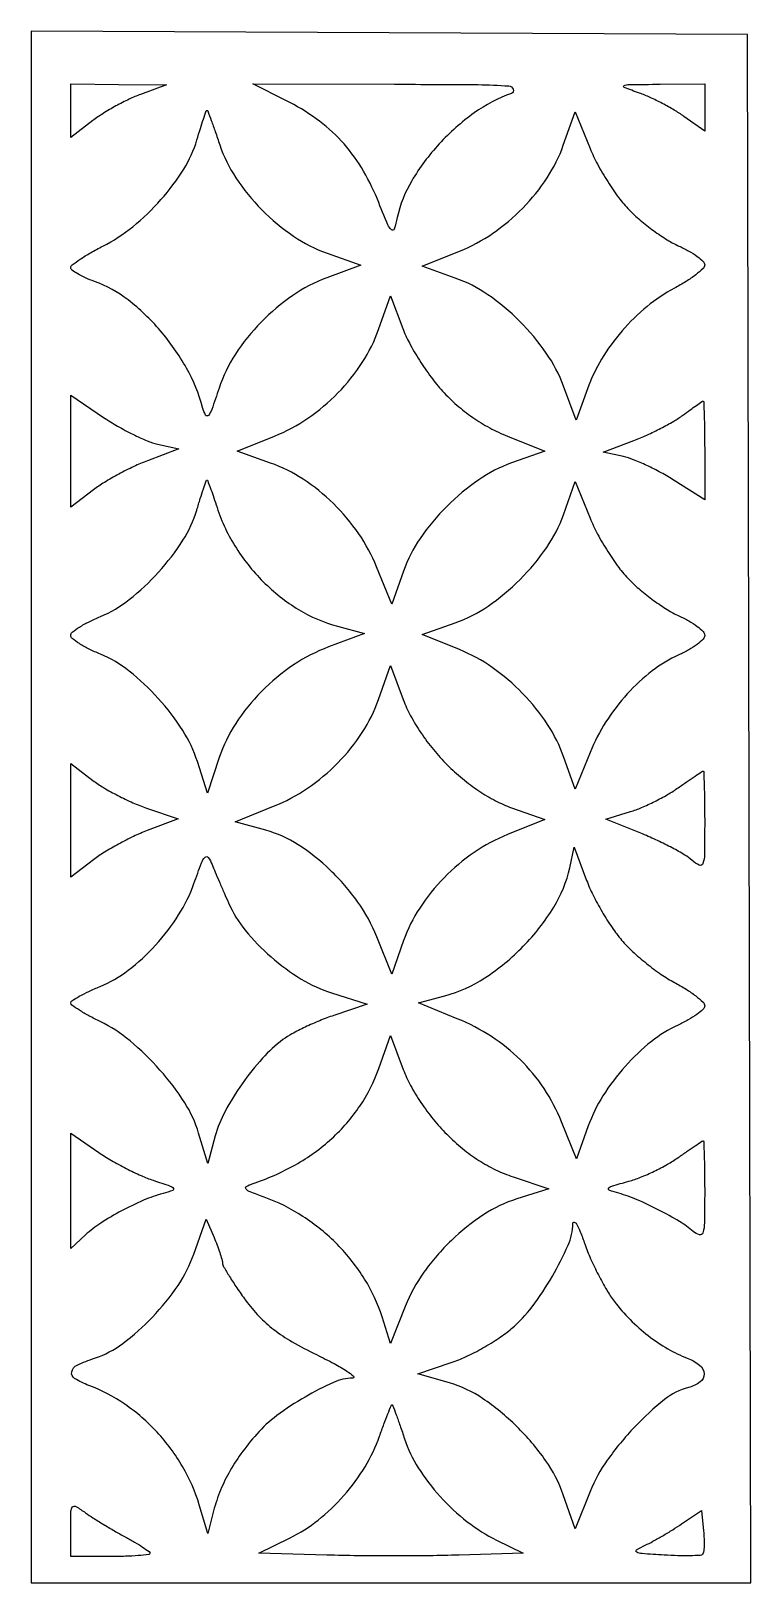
# Model space of a CAD drawing. Header units: millimetres. Extents: x 45 to 154, y 25 to 260.
import ezdxf

# ---------------------------------------------------------------- set-up
doc = ezdxf.new("R2010")
doc.units = ezdxf.units.MM
doc.layers.get('0').update_dxf_attribs({"linetype": 'CONTINUOUS'})

msp = doc.modelspace()

# ---------------------------------------------------------------- linework, layer by layer
msp.add_lwpolyline([(153.5, 259.5), (99.25, 259.758612), (45, 260.017225), (45, 142.508612), (45, 25), (99.504131, 25), (154.008263, 25), (153.754131, 142.25)], close=True)
for points in [[(61.590729, 250.426745, 0.023694), (59.851604, 249.694356, 0.014034), (57.848467, 248.666657, 0.014027), (55.902937, 247.526356, 0.023356), (54.340729, 246.446315), (51, 243.898217), (51, 247.949109), (51, 252), (58.25, 251.929538), (65.5, 251.859076)], [(99.980861, 230.038161, -0.546715), (99.566342, 229.928736, -0.108163), (99.034085, 230.685812, -0.00281), (97.445332, 234.532729, 0.040661), (95.013483, 239.35217, 0.049451), (91.964939, 243.383942, 0.049549), (88.189505, 246.73247, 0.041079), (83.591917, 249.516066), (78.607311, 252), (100.053656, 251.956107, -0.001326), (112.692661, 251.896728, -0.017663), (117.338789, 251.698348, -0.284069), (118.026596, 251.195224, -0.426839), (117.747969, 250.573247, 0.06998), (112.104889, 247.617378, 0.051225), (106.80352, 242.924391, 0.051947), (102.653092, 237.35034, 0.080179), (100.450513, 231.774689, -0.023971)], [(134.808763, 251.484278, -0.671439), (134.804816, 251.755114, -0.098032), (135.555072, 251.912931, -0.001347), (140.25, 251.956107), (147, 252), (147, 248.431906), (147, 244.863812), (143.864929, 247.096179, 0.021556), (142.402901, 248.045031, 0.012848), (140.5889, 249.052265, 0.01285), (138.726403, 249.964565, 0.021643), (137.114929, 250.62038, -0.007603)], [(52.431546, 225.461937, -0.017914), (54.005928, 226.432811, -0.011935), (55.873349, 227.435821, 0.053905), (60.391376, 230.374818, 0.04046), (64.672716, 234.487525, 0.041268), (68.120829, 239.098259, 0.068237), (70.114779, 243.523167, -0.003874), (70.636069, 245.239586, -0.006336), (71.107474, 246.68493, -0.001674), (71.53453, 247.926469, -0.319267), (71.637949, 248, -0.312285), (71.744281, 247.926412, -0.001212), (72.286668, 246.474956, -0.005357), (72.888026, 244.798858, -0.003271), (73.563652, 242.808363, 0.066618), (76.014425, 237.78272, 0.048313), (79.949877, 232.948939, 0.048134), (84.760821, 228.939822, 0.064407), (89.821182, 226.369915), (94.917608, 224.559825), (89.771384, 222.640112, 0.061429), (84.630573, 219.965385, 0.048807), (79.840636, 215.930953, 0.049044), (75.947891, 211.070186, 0.06392), (73.47316, 205.941637, -0.004544), (72.362994, 202.711085, -0.090995), (71.845958, 201.811366, -0.533851), (71.423741, 201.859279, -0.053083), (70.979967, 203, 0.061693), (68.540537, 208.965462, 0.049333), (64.559196, 214.661978, 0.05063), (59.690418, 219.299199, 0.078384), (54.614657, 222.0947, -0.017911), (53.229802, 222.652318, -0.026379), (52.061806, 223.247614, -0.024535), (51.192786, 223.808512, -0.241691), (51, 224.184043, -0.236852), (51.208083, 224.598668, -0.01303)], [(104.214601, 224.393219), (109.8573, 226.670147, 0.054678), (114.897402, 229.376517, 0.04839), (119.461366, 233.210821, 0.048972), (123.150704, 237.796553, 0.05966), (125.597589, 242.729688), (127.393219, 247.785399), (129.650081, 242.232512, 0.027004), (130.779359, 239.83398, 0.018033), (132.314464, 237.214519, 0.018181), (133.99197, 234.775679, 0.033669), (135.551112, 232.947657, 0.024828), (137.231072, 231.389954, 0.017233), (139.271124, 229.795037, 0.017423), (141.341246, 228.396229, 0.033954), (143.09764, 227.45597, -0.021866), (144.592226, 226.701734, -0.030336), (145.853682, 225.89009, -0.030727), (146.770624, 225.127394, -0.206758), (147, 224.596409, -0.208789), (146.755696, 224.036862, -0.022686), (145.656051, 223.106681, -0.024756), (144.177389, 222.079283, -0.017499), (142.424855, 221.069457, 0.050645), (138.282566, 218.30225, 0.042), (134.489195, 214.593599, 0.042027), (131.371457, 210.306157, 0.050908), (129.240932, 205.815657), (127.559825, 201.082392), (125.640112, 206.228616, 0.062291), (123.0211, 211.241303, 0.045039), (118.975617, 216.084376, 0.045279), (114.16151, 220.09319, 0.065747), (109.244922, 222.606607)], [(86.203447, 192.150704, 0.05966), (81.270312, 194.597589), (76.214601, 196.393219), (81.8573, 198.670147, 0.054657), (86.912079, 201.384124, 0.048739), (91.475233, 205.222513, 0.049266), (95.162349, 209.823308, 0.059037), (97.621067, 214.795792), (99.440175, 219.917608), (101.277568, 214.992062, 0.034135), (102.281094, 212.776435, 0.018022), (103.806779, 210.169959, 0.017851), (105.567706, 207.603252, 0.026247), (107.30748, 205.493115, 0.027848), (109.473943, 203.379129, 0.027511), (111.870416, 201.509789, 0.027653), (114.444767, 199.923812, 0.028861), (117.1427, 198.656466), (122.785399, 196.393219), (117.755078, 194.606607, 0.065834), (112.806591, 192.075797, 0.045323), (107.961989, 188.038011, 0.045323), (103.924203, 183.193409, 0.065834), (101.393393, 178.244922), (99.606781, 173.214601), (97.329853, 178.8573, 0.054678), (94.623483, 183.897402, 0.04839), (90.789179, 188.461366, 0.048972)], [(51, 196.381485), (51, 204.864752), (55.973901, 201.517563, 0.017631), (58.11437, 200.184285, 0.01558), (60.432368, 198.945912, 0.015842), (62.591522, 197.961355, 0.045016), (64.167035, 197.463313), (67.386268, 196.756251), (62.635599, 194.95293, 0.019887), (60.565541, 194.071471, 0.013314), (58.269215, 192.908037, 0.013419), (56.101157, 191.659726, 0.025594), (54.442465, 190.523913), (51, 187.898217)], [(138.231565, 194.229121, 0.014956), (136.199972, 195.106697, 0.040432), (134.699024, 195.566105), (131.613732, 196.243749), (136.268919, 198.010826, 0.016203), (138.255368, 198.839455, 0.012346), (140.375604, 199.869638, 0.012521), (142.316513, 200.93506, 0.028451), (143.712053, 201.857271, -0.003329), (144.798598, 202.656458, -0.005057), (145.754478, 203.335131, -0.002033), (146.580024, 203.903834, -0.118832), (146.75, 203.96832, -0.440233), (146.851784, 203.882003, -0.001119), (146.926562, 201.794039, -0.005257), (146.982043, 199.387274, -0.003134), (147, 196.522024), (147, 189.044048), (142.392158, 191.966255, 0.017172), (140.401731, 193.134713, 0.014709)], [(51.246916, 168.010595, -0.231494), (51.007497, 168.5, -0.231494), (51.246916, 168.989405, -0.023968), (52.326582, 169.748712, -0.025909), (53.777685, 170.56649, -0.017809), (55.498001, 171.346678, 0.070438), (59.864214, 173.909622, 0.04093), (64.306613, 178.075273, 0.040957), (68.00515, 182.901743, 0.07134), (70.101515, 187.478243, -0.003889), (70.628093, 189.211885, -0.006361), (71.104404, 190.671734, -0.001687), (71.535911, 191.925466, -0.31921), (71.640763, 192, -0.311315), (71.746304, 191.927235, -0.002374), (72.132172, 190.898438, -0.007542), (72.559091, 189.687697, -0.004637), (73.026991, 188.25, 0.062068), (75.85678, 182.069082, 0.058191), (80.168741, 176.621643, 0.059431), (85.518736, 172.415637, 0.071089), (91.404119, 169.888467), (95.5, 168.782845), (90.062581, 166.751622, 0.05876), (84.756037, 164.023308, 0.049771), (79.896354, 159.998176, 0.050379), (75.986617, 155.152666, 0.064481), (73.497808, 149.993399), (71.707578, 144.603524), (70.181454, 149.385286, 0.065235), (67.961022, 154.111321, 0.041208), (64.259368, 158.961685, 0.041407), (59.852073, 163.098758, 0.07033), (55.498001, 165.653322, -0.017809), (53.777685, 166.43351, -0.025909), (52.326582, 167.251288, -0.023968)], [(145.853682, 169.86177, -0.033809), (146.76283, 169.071012, -0.199417), (147, 168.5, -0.199417), (146.76283, 167.928988, -0.033809), (145.853682, 167.13823, -0.032402), (144.592068, 166.305351, -0.023774), (143.09764, 165.54403, 0.058107), (139.072753, 163.132946, 0.044191), (135.287334, 159.647778, 0.042783), (132.048871, 155.412741, 0.045351), (129.650081, 150.767488), (127.393219, 145.214601), (125.685482, 150.022844, 0.059948), (123.208882, 155.008693, 0.047361), (119.440245, 159.712852, 0.047143), (114.83126, 163.646449, 0.057773), (109.8573, 166.343534), (104.214601, 168.606781), (109.244922, 170.393393, 0.065834), (114.193409, 172.924203, 0.045323), (119.038011, 176.961989, 0.045323), (123.075797, 181.806591, 0.065834), (125.606607, 186.755078), (127.393219, 191.785399), (129.650081, 186.232512, 0.027004), (130.779359, 183.83398, 0.018033), (132.314464, 181.214519, 0.018181), (133.99197, 178.775679, 0.033669), (135.551112, 176.947657, 0.024828), (137.231072, 175.389954, 0.017233), (139.271124, 173.795037, 0.017423), (141.341246, 172.396229, 0.033954), (143.09764, 171.45597, -0.023774), (144.592068, 170.694649, -0.032402)], [(108.002179, 148.902583, 0.024486), (110.3114, 146.809099, 0.024744), (112.806431, 144.9592, 0.025896), (115.338075, 143.452862, 0.035937), (117.755078, 142.393393), (122.785399, 140.606781), (117.1427, 138.329853, 0.054678), (112.102598, 135.623483, 0.04839), (107.538634, 131.789179, 0.048972), (103.849296, 127.203447, 0.05966), (101.402411, 122.270312), (99.606781, 117.214601), (97.343368, 122.8573, 0.058743), (94.493955, 128.087711, 0.047285), (90.313637, 132.94456, 0.048519), (85.44974, 136.787396, 0.074815), (80.569365, 138.980579), (75.932874, 140.278716), (81.716437, 142.612896, 0.053455), (86.855305, 145.356579, 0.049254), (91.451993, 149.194193, 0.049961), (95.14836, 153.794383, 0.059012), (97.621067, 158.795792), (99.440175, 163.917608), (101.359888, 158.771384, 0.03486), (102.467596, 156.335138, 0.024001), (104.038887, 153.739925, 0.02319), (105.929564, 151.19411, 0.025065)], [(58.14091, 144.247428, 0.014898), (60.428228, 143.154292, 0.021911), (62.503053, 142.34426), (67.280941, 140.716269), (62.582936, 138.932939, 0.02007), (60.533114, 138.059211, 0.013332), (58.253745, 136.902164, 0.01343), (56.09764, 135.658355, 0.02538), (54.442465, 134.523913), (51, 131.898217), (51, 140.5), (51, 149.101783), (54.362582, 146.537016, 0.028972), (55.992386, 145.437073, 0.015034)], [(145.545313, 147.188078, -0.001182), (146.575254, 147.878913, -0.099014), (146.75, 147.950963, -0.460826), (146.851797, 147.870322, -0.001087), (146.926562, 145.736943, -0.005153), (146.982048, 143.276959, -0.003061), (147, 140.345012, -0.003076), (146.969089, 135.319719, -0.075159), (146.744064, 133.945766, -0.448535), (146.184694, 133.699211, -0.077014), (145.086959, 134.421303, 0.048427), (143.990229, 135.235797, 0.012937), (142.096904, 136.310146, 0.012988), (139.870811, 137.424976, 0.01307), (137.594449, 138.420247), (132.01498, 140.687913), (135.75749, 141.815764, 0.027216), (137.443351, 142.425662, 0.015134), (139.428763, 143.34056, 0.015059), (141.387854, 144.391029, 0.023502), (143, 145.42277, -0.002275), (144.359512, 146.376494, -0.003501)], [(124.146807, 127.337379, 0.084551), (126.570108, 133.319198), (127.251754, 136.422713), (129.130736, 131.385679, 0.026945), (130.097633, 129.166639, 0.016439), (131.46239, 126.654597, 0.01646), (132.98327, 124.247331, 0.027898), (134.429713, 122.353148, 0.02892), (136.070683, 120.646458, 0.017613), (138.189035, 118.818366, 0.017629), (140.424574, 117.148679, 0.029634), (142.424855, 115.930543, -0.017499), (144.177389, 114.920717, -0.024756), (145.656051, 113.893319, -0.022686), (146.755696, 112.963138, -0.208789), (147, 112.403591, -0.209307), (146.766599, 111.870461, -0.029648), (145.818649, 111.094113, -0.029616), (144.518698, 110.265072, -0.02122), (142.978381, 109.490251, 0.063744), (138.934017, 107.005348, 0.041329), (134.952922, 103.214871, 0.040841), (131.586391, 98.746426, 0.055749), (129.383202, 94.216229), (127.606781, 89.214601), (125.330351, 94.815634, 0.049478), (122.671295, 99.862508, 0.051755), (119.106789, 104.206013, 0.051341), (114.698095, 107.753536, 0.047273), (109.538947, 110.442805), (103.661226, 112.83169), (107.676494, 113.912889, 0.079821), (113.717633, 116.627647, 0.054339), (119.538377, 121.433794, 0.054656)], [(52.316493, 111.735751, -0.011793), (51.184674, 112.489207, -0.246187), (51.003748, 112.839206, -0.256097), (51.191501, 113.177169, -0.01302), (52.310053, 113.841972, -0.018136), (53.744469, 114.577734, -0.011885), (55.445479, 115.324955, 0.066085), (59.70924, 117.778202, 0.044395), (63.854998, 121.585174, 0.043647), (67.348389, 126.16145, 0.055932), (69.666284, 130.923104, -0.005098), (70.809779, 134.041502, -0.101374), (71.350149, 134.89632, -0.472607), (71.831022, 134.85875, -0.056434), (72.415174, 133.782032, 0.003752), (72.87719, 132.663926, 0.001508), (73.524802, 131.142222, 0.001492), (74.232282, 129.507139, 0.001887), (74.89653, 128, 0.065752), (77.439425, 123.854407, 0.042901), (81.340944, 119.80886, 0.042597), (85.92237, 116.450003, 0.060604), (90.513723, 114.364152), (95.911417, 112.662679), (90.853804, 110.950508, 0.016254), (88.723319, 110.15119, 0.013375), (86.503987, 109.164927, 0.01359), (84.51358, 108.148573, 0.03461), (83.148096, 107.276259, 0.049899), (80.044824, 104.457499, 0.030192), (76.946471, 100.573278, 0.030319), (74.37467, 96.40048, 0.056147), (72.901792, 92.70795), (71.749141, 88.5), (70.376459, 93.139746, 0.071121), (68.28245, 97.709838, 0.037953), (64.525334, 102.677572, 0.037705), (59.985561, 107.097549, 0.061531), (55.477928, 110.010685, -0.011207), (53.762182, 110.889261, -0.017023)], [(112.793964, 88.995291, 0.030882), (115.333145, 87.578058, 0.031673), (118.006601, 86.497808), (123.396476, 84.707578), (118.562415, 83.164763, 0.067407), (113.54536, 80.781056, 0.047255), (108.645477, 76.878341, 0.046574), (104.484058, 72.043448, 0.059103), (101.664201, 66.875923), (99.408356, 61.251846), (98.145724, 65.297467, 0.064254), (95.512936, 71.025268, 0.054708), (91.387746, 76.248357, 0.053961), (86.16284, 80.518503, 0.058621), (80.283565, 83.433255, -0.007671), (78.183312, 84.220175, -0.118451), (77.555218, 84.658819, -0.469227), (77.613397, 85.038374, -0.055692), (78.5, 85.444961, 0.04855), (85.032378, 88.328729, 0.056547), (90.530471, 92.301568, 0.059337), (94.786603, 97.217712, 0.063525), (97.65401, 102.888545), (99.440175, 107.917608), (101.359888, 102.771384, 0.034773), (102.462181, 100.345922, 0.023778), (104.027942, 97.755199, 0.023047), (105.904911, 95.219774, 0.025518), (107.948163, 92.956599, 0.024134), (110.34674, 90.779035, 0.029523)], [(66.458535, 84.434149, -0.017248), (64.993526, 83.982402, 0.035154), (62.034767, 82.952749, 0.021373), (58.695156, 81.348126, 0.021452), (55.559843, 79.496116, 0.041087), (53.25, 77.708713), (51, 75.651372), (51, 84.373727), (51, 93.096081), (55.25, 90.1926, 0.018779), (57.168934, 88.984739, 0.012921), (59.426562, 87.756096, 0.013044), (61.66363, 86.685203, 0.025765), (63.5, 85.975348, -0.003936), (66.069258, 85.109028, -0.149752), (66.556322, 84.753618, -0.508066)], [(136.776182, 83.028746, 0.03284), (134.006474, 84.009638, -0.015949), (132.54423, 84.472567, -0.520139), (132.45909, 84.776601, -0.150361), (132.943379, 85.098124, -0.003812), (135.5, 85.833234, 0.027514), (137.285281, 86.439493, 0.016094), (139.353125, 87.349497, 0.016066), (141.369784, 88.39653, 0.026165), (143, 89.426171, -0.002273), (144.359512, 90.378591, -0.003498), (145.545313, 91.189077, -0.001181), (146.575227, 91.878965, -0.098858), (146.75, 91.950963, -0.460826), (146.851797, 91.870322, -0.001087), (146.926562, 89.736943, -0.005153), (146.982048, 87.276959, -0.003061), (147, 84.345012, -0.003614), (146.965316, 79.546962, -0.066104), (146.742959, 78.039768, -0.405639), (146.196975, 77.726005, -0.118227), (145.25, 78.224423, 0.044082), (143.180644, 79.738749, 0.017108), (140.07874, 81.471476, 0.017298)], [(73.542398, 38.679186, 0.03156), (72.529954, 35.5), (71.779229, 32.5), (70.472473, 36.826684, 0.058987), (67.949937, 42.612347, 0.054322), (64.087418, 47.827016, 0.054726), (59.22458, 52.05257, 0.061908), (53.75, 54.919362, -0.04598), (51.603233, 55.958039, -0.319766), (51.164671, 56.969051, -0.234645), (51.969484, 57.983559, -0.030116), (54.627397, 59.042045, 0.081139), (58.878377, 61.258918, 0.04182), (63.376917, 65.254148, 0.04134), (67.255761, 70.066874, 0.064824), (69.641631, 74.807585), (71.5, 80.11517), (72.704896, 77.307585, -0.009779), (73.171291, 76.159365, -0.010801), (73.576386, 75.030978, -0.010247), (73.880986, 74.05521, -0.053126), (73.979687, 73.5, 0.112597), (74.163537, 72.892852, 0.008651), (75.03979, 71.416292, 0.011516), (76.167388, 69.679778, 0.008522), (77.490398, 67.810781, 0.032069), (79.536038, 65.368017, 0.038725), (81.760643, 63.368673, 0.033648), (84.515009, 61.534672, 0.01684), (88.215607, 59.577456, -0.009181), (90.892461, 58.213737, -0.021234), (92.836382, 57.069533, -0.04313), (93.826315, 56.300183, -0.67878), (93.716756, 56.016675, 0.103586), (90.807241, 55.378911, 0.026282), (86.482421, 53.156013, 0.027718), (82.20216, 50.334891, 0.053074), (79.17868, 47.550724, 0.022805), (76.783632, 44.558084, 0.0313), (74.933049, 41.650155, 0.033203)], [(135.720552, 64.889811, 0.032157), (138.464938, 62.455243, 0.033216), (141.398975, 60.46965, 0.041328), (144.369394, 59.049656, -0.078276), (146.23804, 57.980844, -0.215879), (146.908897, 56.659431, -0.25027), (146.322564, 55.432892, -0.097432), (144.567439, 54.606282, 0.108346), (140.915457, 52.788925, 0.033794), (136.390235, 48.613914, 0.034363), (132.247787, 43.588334, 0.05987), (129.656632, 38.8573), (127.393219, 33.214601), (125.591912, 38.3573, 0.069406), (122.91616, 43.553894, 0.045058), (118.535003, 48.711837, 0.045435), (113.374209, 52.934801, 0.077972), (108.35423, 55.294122), (103.558288, 56.692553), (108.638435, 58.379907, 0.030121), (110.878067, 59.276801, 0.018212), (113.416694, 60.590544, 0.018215), (115.851405, 62.084605, 0.03029), (117.771025, 63.536001, 0.054199), (120.868089, 66.830235, 0.029784), (123.935537, 71.444269, 0.028867), (126.312648, 76.130371, 0.099282), (127.032646, 79.446344, -0.468965), (127.245762, 79.617936, -0.213952), (127.580273, 79.378772, -0.037308), (128.159873, 78.190964, -0.011665), (128.851066, 76.332455, 0.020981), (129.73007, 74.097286, 0.014615), (130.89931, 71.651012, 0.014771), (132.1612, 69.366367, 0.029366), (133.316129, 67.65218, 0.032325)], [(99.555292, 51.932893, -0.306827), (99.654352, 52, -0.313184), (99.75222, 51.932032, -0.00104), (100.288374, 50.484327, -0.004958), (100.882669, 48.818546, -0.003023), (101.553057, 46.840261, 0.061055), (103.636832, 42.44422, 0.043173), (106.950568, 38.093287, 0.042344), (111.053856, 34.278535, 0.051259), (115.5, 31.479197), (119.5, 29.5), (109.803194, 29.21443, -0.004718), (105.347347, 29.125274, -0.002643), (99.928261, 29.096632, -0.002636), (94.451583, 29.125508, -0.004291), (89.803194, 29.21443), (79.5, 29.5), (84.247326, 31.837912, 0.05441), (88.466654, 34.520504, 0.04369), (92.359827, 38.238278, 0.043404), (95.574066, 42.606547, 0.05163), (97.7737, 47.225539, -0.003221), (98.43716, 49.056078, -0.00527), (99.025634, 50.597502, -0.001182)], [(51.799037, 36.584005, -0.019799), (53.25, 35.624513, 0.013901), (54.373414, 34.86243, 0.005668), (55.940625, 33.886574, 0.005603), (57.649467, 32.875251, 0.007121), (59.25, 31.982218, -0.009262), (60.687155, 31.172255, -0.014184), (61.898438, 30.412664, -0.008605), (62.864641, 29.74356, -0.241515), (63, 29.479676, -0.38405), (62.826768, 29.287408, -0.006073), (61.2375, 29.140905, -0.012448), (59.300567, 29.034496, -0.007497), (57, 29), (51, 29), (51, 33.121972, -0.006117), (51.033595, 35.867866, -0.178831), (51.288244, 36.508421, -0.360264)], [(142.168814, 33.062451, 0.010193), (143.5, 33.934114), (146.5, 35.987087), (146.820529, 32.897406, -0.015098), (146.909741, 31.680474, -0.020564), (146.91179, 30.580206, -0.01794), (146.844614, 29.687822, -0.170212), (146.681101, 29.347768, -0.184916), (146.298616, 29.177099, -0.00774), (144.781589, 29.118637, -0.012482), (142.947961, 29.122165, -0.008456), (140.860572, 29.213646, -0.003361), (137.511248, 29.439837, -0.102326), (136.707546, 29.669288, -0.58458), (136.696943, 30.013991, -0.026393), (138, 30.71031, 0.015673), (139.170709, 31.304015, 0.007372), (140.646875, 32.14027, 0.007297)]]:
    msp.add_lwpolyline(points, format="xyb", close=True)

doc.saveas('drawing.dxf')
